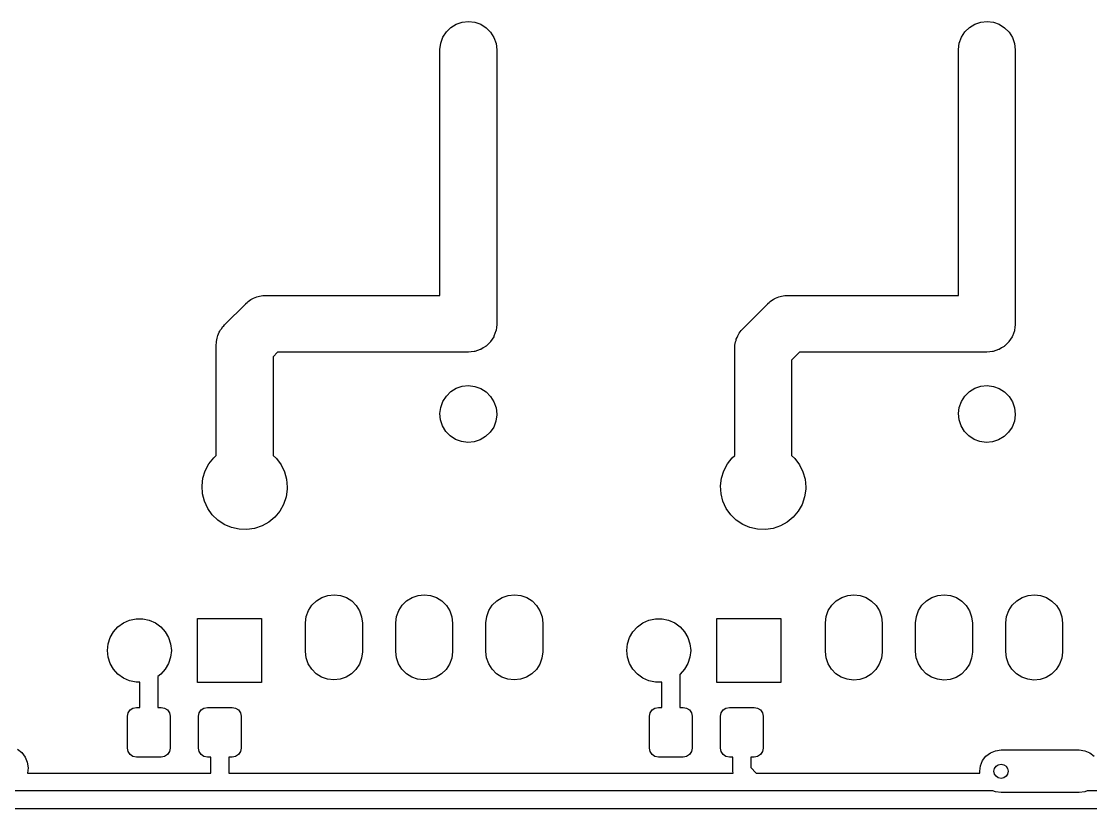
# Model space of a CAD drawing. Extents: x 10 to 287, y -200 to -10.
# Drawn here: x 94.41 to 124.52, y -85.45 to -63.3 of the extents above; entities that cross this region are included whole.
import ezdxf

# ---------------------------------------------------------------- set-up
doc = ezdxf.new("R2010")
doc.units = 0
doc.layers.add('BLACK', color=7, linetype='CONTINUOUS')

msp = doc.modelspace()

# ---------------------------------------------------------------- linework, layer by layer
at = {"layer": 'BLACK', "linetype": 'CONTINUOUS'}
for p, q in [((106.38, -63.5894), (106.507, -63.4646)), ((106.507, -63.4646), (106.659, -63.3711)), ((106.659, -63.3711), (106.828, -63.3137)), ((106.828, -63.3137), (107.006, -63.295)), ((107.006, -63.295), (107.183, -63.3161)), ((107.183, -63.3161), (107.351, -63.376)), ((107.351, -63.376), (107.501, -63.4715)), ((107.501, -63.4715), (107.627, -63.5981)), ((120.98, -63.5894), (121.107, -63.4646)), ((121.107, -63.4646), (121.259, -63.3711)), ((121.259, -63.3711), (121.428, -63.3137)), ((121.428, -63.3137), (121.606, -63.295)), ((121.606, -63.295), (121.783, -63.3161)), ((121.783, -63.3161), (121.951, -63.376)), ((121.951, -63.376), (122.101, -63.4715)), ((122.101, -63.4715), (122.227, -63.5981)), ((106.222, -63.9069), (106.283, -63.7393)), ((106.283, -63.7393), (106.38, -63.5894)), ((107.627, -63.5981), (107.721, -63.7493)), ((107.721, -63.7493), (107.78, -63.9178)), ((120.822, -63.9069), (120.883, -63.7393)), ((120.883, -63.7393), (120.98, -63.5894)), ((122.227, -63.5981), (122.321, -63.7493)), ((122.321, -63.7493), (122.38, -63.9178)), ((106.2, -64.0838), (106.222, -63.9069)), ((106.2, -64.095), (106.2, -64.0838)), ((106.2, -71.005), (106.2, -64.095)), ((107.78, -63.9178), (107.8, -64.095)), ((107.8, -64.095), (107.8, -71.805)), ((120.8, -64.0838), (120.822, -63.9069)), ((120.8, -64.095), (120.8, -64.0838)), ((120.8, -71.005), (120.8, -64.095)), ((122.38, -63.9178), (122.4, -64.095)), ((122.4, -64.095), (122.4, -71.805)), ((100.996, -71.0674), (101.04, -71.0468)), ((101.04, -71.0468), (101.079, -71.0382)), ((101.079, -71.0382), (101.118, -71.0249)), ((101.118, -71.0249), (101.166, -71.0194)), ((101.166, -71.0194), (101.214, -71.0091)), ((101.214, -71.0091), (101.255, -71.0095)), ((101.255, -71.0095), (101.295, -71.005)), ((101.295, -71.005), (106.2, -71.005)), ((115.696, -71.0675), (115.74, -71.0468)), ((115.74, -71.0468), (115.779, -71.0382)), ((115.779, -71.0382), (115.818, -71.0249)), ((115.818, -71.0249), (115.866, -71.0194)), ((115.866, -71.0194), (115.914, -71.0091)), ((115.914, -71.0091), (115.955, -71.0095)), ((115.955, -71.0095), (115.995, -71.005)), ((115.995, -71.005), (120.8, -71.005)), ((100.134, -71.8343), (100.729, -71.2393)), ((100.729, -71.2393), (100.737, -71.2315)), ((100.737, -71.2315), (100.769, -71.2066)), ((100.769, -71.2066), (100.798, -71.178)), ((100.798, -71.178), (100.84, -71.1521)), ((100.84, -71.1521), (100.878, -71.1222)), ((100.878, -71.1222), (100.915, -71.105)), ((100.915, -71.105), (100.949, -71.0835)), ((100.949, -71.0835), (100.996, -71.0674)), ((114.734, -71.9343), (115.429, -71.2393)), ((115.429, -71.2393), (115.437, -71.2315)), ((115.437, -71.2315), (115.469, -71.2066)), ((115.469, -71.2066), (115.498, -71.178)), ((115.498, -71.178), (115.54, -71.1521)), ((115.54, -71.1521), (115.578, -71.1222)), ((115.578, -71.1222), (115.615, -71.105)), ((115.615, -71.105), (115.649, -71.0835)), ((115.649, -71.0835), (115.696, -71.0675)), ((100.023, -71.9737), (100.054, -71.9355)), ((100.054, -71.9355), (100.08, -71.8944)), ((100.08, -71.8944), (100.109, -71.866)), ((100.109, -71.866), (100.134, -71.8343)), ((107.788, -71.9074), (107.779, -71.9877)), ((107.8, -71.8273), (107.788, -71.9074)), ((107.8, -71.805), (107.8, -71.8104)), ((107.8, -71.8104), (107.8, -71.8106)), ((107.8, -71.8106), (107.8, -71.8108)), ((107.8, -71.8108), (107.8, -71.8162)), ((107.8, -71.8162), (107.8, -71.8169)), ((107.8, -71.8169), (107.8, -71.8273)), ((114.709, -71.966), (114.734, -71.9343)), ((122.388, -71.9074), (122.379, -71.9877)), ((122.4, -71.8273), (122.388, -71.9074)), ((122.4, -71.805), (122.4, -71.8104)), ((122.4, -71.8104), (122.4, -71.8106)), ((122.4, -71.8106), (122.4, -71.8108)), ((122.4, -71.8108), (122.4, -71.8162)), ((122.4, -71.8162), (122.4, -71.8169)), ((122.4, -71.8169), (122.4, -71.8273)), ((99.9053, -72.308), (99.9163, -72.2604)), ((99.9163, -72.2604), (99.9224, -72.2119)), ((99.9224, -72.2119), (99.9363, -72.1738)), ((99.9363, -72.1738), (99.9454, -72.1343)), ((99.9454, -72.1343), (99.9667, -72.0902)), ((99.9667, -72.0902), (99.9834, -72.0443)), ((99.9834, -72.0443), (100.005, -72.0102)), ((100.005, -72.0102), (100.023, -71.9737)), ((107.667, -72.238), (107.623, -72.3063)), ((107.712, -72.1707), (107.667, -72.238)), ((107.714, -72.1654), (107.712, -72.1707)), ((107.717, -72.1607), (107.714, -72.1654)), ((107.718, -72.1581), (107.717, -72.1607)), ((107.719, -72.1557), (107.718, -72.1581)), ((107.746, -72.0795), (107.719, -72.1557)), ((107.775, -72.004), (107.746, -72.0795)), ((107.776, -71.9984), (107.775, -72.004)), ((107.778, -71.9931), (107.776, -71.9984)), ((107.779, -71.9877), (107.778, -71.9903)), ((107.778, -71.9903), (107.778, -71.9931)), ((114.536, -72.2738), (114.545, -72.2343)), ((114.545, -72.2343), (114.567, -72.1902)), ((114.567, -72.1902), (114.583, -72.1443)), ((114.583, -72.1443), (114.605, -72.1102)), ((114.605, -72.1102), (114.623, -72.0737)), ((114.623, -72.0737), (114.654, -72.0355)), ((114.654, -72.0355), (114.68, -71.9944)), ((114.68, -71.9944), (114.709, -71.966)), ((122.267, -72.238), (122.223, -72.3063)), ((122.312, -72.1707), (122.267, -72.238)), ((122.314, -72.1654), (122.312, -72.1707)), ((122.317, -72.1607), (122.314, -72.1654)), ((122.318, -72.1581), (122.317, -72.1607)), ((122.319, -72.1557), (122.318, -72.1581)), ((122.346, -72.0795), (122.319, -72.1557)), ((122.375, -72.004), (122.346, -72.0795)), ((122.376, -71.9984), (122.375, -72.004)), ((122.378, -71.9931), (122.376, -71.9984)), ((122.379, -71.9877), (122.378, -71.9903)), ((122.378, -71.9903), (122.378, -71.9931)), ((99.9, -72.4), (99.9001, -72.3888)), ((99.9, -75.5122), (99.9, -72.4)), ((99.9001, -72.3888), (99.9052, -72.3486)), ((99.9052, -72.3486), (99.9053, -72.308)), ((107.254, -72.5585), (107.177, -72.5851)), ((107.33, -72.5335), (107.254, -72.5585)), ((107.335, -72.5307), (107.33, -72.5335)), ((107.341, -72.5289), (107.335, -72.5307)), ((107.343, -72.5274), (107.341, -72.5289)), ((107.346, -72.5265), (107.343, -72.5274)), ((107.414, -72.4836), (107.346, -72.5265)), ((107.484, -72.4422), (107.414, -72.4836)), ((107.488, -72.4384), (107.484, -72.4422)), ((107.493, -72.4354), (107.488, -72.4384)), ((107.495, -72.4334), (107.493, -72.4354)), ((107.497, -72.432), (107.495, -72.4334)), ((107.554, -72.375), (107.497, -72.432)), ((107.613, -72.3192), (107.554, -72.375)), ((107.616, -72.3146), (107.613, -72.3192)), ((107.62, -72.3106), (107.616, -72.3146)), ((107.621, -72.3083), (107.62, -72.3106)), ((107.623, -72.3063), (107.621, -72.3083)), ((114.5, -72.4888), (114.505, -72.4486)), ((114.5, -72.5), (114.5, -72.4888)), ((114.5, -75.5122), (114.5, -72.5)), ((114.505, -72.4081), (114.516, -72.3604)), ((114.505, -72.4486), (114.505, -72.4081)), ((114.516, -72.3604), (114.522, -72.3119)), ((114.522, -72.3119), (114.536, -72.2738)), ((121.854, -72.5585), (121.777, -72.5851)), ((121.93, -72.5335), (121.854, -72.5585)), ((121.935, -72.5307), (121.93, -72.5335)), ((121.941, -72.5289), (121.935, -72.5307)), ((121.943, -72.5274), (121.941, -72.5289)), ((121.946, -72.5265), (121.943, -72.5274)), ((122.014, -72.4836), (121.946, -72.5265)), ((122.084, -72.4422), (122.014, -72.4836)), ((122.088, -72.4384), (122.084, -72.4422)), ((122.093, -72.4354), (122.088, -72.4384)), ((122.095, -72.4334), (122.093, -72.4354)), ((122.097, -72.432), (122.095, -72.4334)), ((122.154, -72.375), (122.097, -72.432)), ((122.213, -72.3192), (122.154, -72.375)), ((122.216, -72.3146), (122.213, -72.3192)), ((122.22, -72.3106), (122.216, -72.3146)), ((122.221, -72.3083), (122.22, -72.3106)), ((122.223, -72.3063), (122.221, -72.3083)), ((101.626, -72.605), (101.5, -72.7314)), ((101.5, -72.7314), (101.5, -75.5122)), ((107, -72.605), (101.626, -72.605)), ((107.08, -72.596), (107, -72.605)), ((107.161, -72.5887), (107.08, -72.596)), ((107.166, -72.5869), (107.161, -72.5887)), ((107.172, -72.5863), (107.166, -72.5869)), ((107.174, -72.5854), (107.172, -72.5863)), ((107.177, -72.5851), (107.174, -72.5854)), ((116.326, -72.605), (116.1, -72.8314)), ((116.1, -72.8314), (116.1, -75.5122)), ((121.6, -72.605), (116.326, -72.605)), ((121.68, -72.596), (121.6, -72.605)), ((121.761, -72.5887), (121.68, -72.596)), ((121.766, -72.5869), (121.761, -72.5887)), ((121.772, -72.5863), (121.766, -72.5869)), ((121.774, -72.5854), (121.772, -72.5863)), ((121.777, -72.5851), (121.774, -72.5854)), ((106.38, -73.8394), (106.507, -73.7146)), ((106.507, -73.7146), (106.659, -73.6211)), ((106.659, -73.6211), (106.828, -73.5637)), ((106.828, -73.5637), (107.006, -73.545)), ((107.006, -73.545), (107.183, -73.5661)), ((107.183, -73.5661), (107.351, -73.626)), ((107.351, -73.626), (107.501, -73.7215)), ((107.501, -73.7215), (107.627, -73.8481)), ((120.98, -73.8394), (121.107, -73.7146)), ((121.107, -73.7146), (121.259, -73.6211)), ((121.259, -73.6211), (121.428, -73.5637)), ((121.428, -73.5637), (121.606, -73.545)), ((121.606, -73.545), (121.783, -73.5661)), ((121.783, -73.5661), (121.951, -73.626)), ((121.951, -73.626), (122.101, -73.7215)), ((122.101, -73.7215), (122.227, -73.8481)), ((106.222, -74.1569), (106.283, -73.9893)), ((106.283, -73.9893), (106.38, -73.8394)), ((107.627, -73.8481), (107.721, -73.9993)), ((107.721, -73.9993), (107.78, -74.1678)), ((120.822, -74.1569), (120.883, -73.9893)), ((120.883, -73.9893), (120.98, -73.8394)), ((122.227, -73.8481), (122.321, -73.9993)), ((122.321, -73.9993), (122.38, -74.1678)), ((106.2, -74.3338), (106.222, -74.1569)), ((106.217, -74.5113), (106.2, -74.3338)), ((107.8, -74.3673), (107.775, -74.544)), ((107.78, -74.1678), (107.8, -74.345)), ((107.8, -74.345), (107.8, -74.3673)), ((120.8, -74.3338), (120.822, -74.1569)), ((120.817, -74.5113), (120.8, -74.3338)), ((122.4, -74.3673), (122.375, -74.544)), ((122.38, -74.1678), (122.4, -74.345)), ((122.4, -74.345), (122.4, -74.3673)), ((106.274, -74.6806), (106.217, -74.5113)), ((107.775, -74.544), (107.712, -74.7107)), ((120.874, -74.6806), (120.817, -74.5113)), ((122.375, -74.544), (122.312, -74.7107)), ((106.366, -74.8331), (106.274, -74.6806)), ((106.49, -74.9614), (106.366, -74.8331)), ((106.639, -75.0591), (106.49, -74.9614)), ((107.613, -74.8592), (107.484, -74.9822)), ((107.712, -74.7107), (107.613, -74.8592)), ((120.966, -74.8331), (120.874, -74.6806)), ((121.09, -74.9614), (120.966, -74.8331)), ((121.239, -75.0591), (121.09, -74.9614)), ((122.213, -74.8592), (122.084, -74.9822)), ((122.312, -74.7107), (122.213, -74.8592)), ((106.806, -75.1212), (106.639, -75.0591)), ((106.983, -75.1448), (106.806, -75.1212)), ((107.161, -75.1287), (106.983, -75.1448)), ((107.33, -75.0735), (107.161, -75.1287)), ((107.484, -74.9822), (107.33, -75.0735)), ((121.406, -75.1212), (121.239, -75.0591)), ((121.583, -75.1448), (121.406, -75.1212)), ((121.761, -75.1287), (121.583, -75.1448)), ((121.93, -75.0735), (121.761, -75.1287)), ((122.084, -74.9822), (121.93, -75.0735)), ((99.6936, -75.7464), (99.8296, -75.574)), ((99.8296, -75.574), (99.9, -75.5122)), ((101.5, -75.5122), (101.592, -75.597)), ((114.294, -75.7464), (114.43, -75.574)), ((114.43, -75.574), (114.5, -75.5122)), ((116.1, -75.5122), (116.192, -75.597)), ((99.5913, -75.9408), (99.6936, -75.7464)), ((101.592, -75.597), (101.723, -75.773)), ((101.723, -75.773), (101.82, -75.97)), ((114.191, -75.9408), (114.294, -75.7464)), ((116.192, -75.597), (116.323, -75.773)), ((116.323, -75.773), (116.42, -75.97)), ((99.5004, -76.3686), (99.5262, -76.1505)), ((99.5262, -76.1505), (99.5913, -75.9408)), ((101.82, -75.97), (101.88, -76.1813)), ((114.1, -76.3686), (114.126, -76.1505)), ((114.126, -76.1505), (114.191, -75.9408)), ((116.42, -75.97), (116.48, -76.1813)), ((99.5148, -76.5877), (99.5004, -76.3686)), ((101.898, -76.4628), (101.867, -76.6801)), ((101.88, -76.1813), (101.9, -76.4)), ((101.9, -76.4), (101.898, -76.4628)), ((114.115, -76.5877), (114.1, -76.3686)), ((116.498, -76.4628), (116.467, -76.6801)), ((116.48, -76.1813), (116.5, -76.4)), ((116.5, -76.4), (116.498, -76.4628)), ((99.5688, -76.8006), (99.5148, -76.5877)), ((101.867, -76.6801), (101.796, -76.8881)), ((114.169, -76.8006), (114.115, -76.5877)), ((116.467, -76.6801), (116.396, -76.8881)), ((99.6608, -77), (99.5688, -76.8006)), ((99.7875, -77.1793), (99.6608, -77)), ((101.689, -77.0797), (101.549, -77.2485)), ((101.796, -76.8881), (101.689, -77.0797)), ((114.261, -77), (114.169, -76.8006)), ((114.388, -77.1793), (114.261, -77)), ((116.289, -77.0797), (116.149, -77.2485)), ((116.396, -76.8881), (116.289, -77.0797)), ((99.9448, -77.3326), (99.7875, -77.1793)), ((100.127, -77.4546), (99.9448, -77.3326)), ((101.549, -77.2485), (101.38, -77.389)), ((114.545, -77.3326), (114.388, -77.1793)), ((114.727, -77.4546), (114.545, -77.3326)), ((116.149, -77.2485), (115.98, -77.389)), ((100.329, -77.5413), (100.127, -77.4546)), ((100.543, -77.5897), (100.329, -77.5413)), ((100.763, -77.5984), (100.543, -77.5897)), ((100.98, -77.5668), (100.763, -77.5984)), ((101.188, -77.4963), (100.98, -77.5668)), ((101.38, -77.389), (101.188, -77.4963)), ((114.929, -77.5413), (114.727, -77.4546)), ((115.143, -77.5897), (114.929, -77.5413)), ((115.363, -77.5984), (115.143, -77.5897)), ((115.58, -77.5668), (115.363, -77.5984)), ((115.788, -77.4963), (115.58, -77.5668)), ((115.98, -77.389), (115.788, -77.4963)), ((102.873, -79.5059), (103.042, -79.4485)), ((103.042, -79.4485), (103.219, -79.4298)), ((103.219, -79.4298), (103.397, -79.4509)), ((103.397, -79.4509), (103.565, -79.5108)), ((105.413, -79.5059), (105.582, -79.4485)), ((105.582, -79.4485), (105.759, -79.4298)), ((105.759, -79.4298), (105.937, -79.4509)), ((105.937, -79.4509), (106.105, -79.5108)), ((107.953, -79.5059), (108.122, -79.4485)), ((108.122, -79.4485), (108.299, -79.4298)), ((108.299, -79.4298), (108.477, -79.4509)), ((108.477, -79.4509), (108.645, -79.5108)), ((117.512, -79.5081), (117.681, -79.4506)), ((117.681, -79.4506), (117.858, -79.4319)), ((117.858, -79.4319), (118.035, -79.4531)), ((118.035, -79.4531), (118.203, -79.5129)), ((120.052, -79.5081), (120.221, -79.4506)), ((120.221, -79.4506), (120.398, -79.4319)), ((120.398, -79.4319), (120.575, -79.4531)), ((120.575, -79.4531), (120.743, -79.5129)), ((122.592, -79.5081), (122.761, -79.4506)), ((122.761, -79.4506), (122.938, -79.4319)), ((122.938, -79.4319), (123.115, -79.4531)), ((123.115, -79.4531), (123.283, -79.5129)), ((102.497, -79.8741), (102.594, -79.7242)), ((102.594, -79.7242), (102.721, -79.5994)), ((102.721, -79.5994), (102.873, -79.5059)), ((103.565, -79.5108), (103.715, -79.6063)), ((103.715, -79.6063), (103.841, -79.7329)), ((103.841, -79.7329), (103.935, -79.8841)), ((105.037, -79.8741), (105.134, -79.7242)), ((105.134, -79.7242), (105.261, -79.5994)), ((105.261, -79.5994), (105.413, -79.5059)), ((106.105, -79.5108), (106.255, -79.6063)), ((106.255, -79.6063), (106.381, -79.7329)), ((106.381, -79.7329), (106.475, -79.8841)), ((107.577, -79.8741), (107.674, -79.7242)), ((107.674, -79.7242), (107.801, -79.5994)), ((107.801, -79.5994), (107.953, -79.5059)), ((108.645, -79.5108), (108.795, -79.6063)), ((108.795, -79.6063), (108.921, -79.7329)), ((108.921, -79.7329), (109.015, -79.8841)), ((117.136, -79.8762), (117.232, -79.7263)), ((117.232, -79.7263), (117.36, -79.6015)), ((117.36, -79.6015), (117.512, -79.5081)), ((118.203, -79.5129), (118.354, -79.6085)), ((118.354, -79.6085), (118.479, -79.735)), ((118.479, -79.735), (118.574, -79.8863)), ((119.676, -79.8762), (119.772, -79.7263)), ((119.772, -79.7263), (119.9, -79.6015)), ((119.9, -79.6015), (120.052, -79.5081)), ((120.743, -79.5129), (120.894, -79.6085)), ((120.894, -79.6085), (121.019, -79.735)), ((121.019, -79.735), (121.114, -79.8863)), ((122.216, -79.8762), (122.312, -79.7263)), ((122.312, -79.7263), (122.44, -79.6015)), ((122.44, -79.6015), (122.592, -79.5081)), ((123.283, -79.5129), (123.434, -79.6085)), ((123.434, -79.6085), (123.559, -79.735)), ((123.559, -79.735), (123.654, -79.8863)), ((102.414, -80.2186), (102.436, -80.0417)), ((102.436, -80.0417), (102.497, -79.8741)), ((103.935, -79.8841), (103.994, -80.0526)), ((103.994, -80.0526), (104.014, -80.2298)), ((104.954, -80.2186), (104.976, -80.0417)), ((104.976, -80.0417), (105.037, -79.8741)), ((106.475, -79.8841), (106.534, -80.0526)), ((106.534, -80.0526), (106.554, -80.2298)), ((107.494, -80.2186), (107.516, -80.0417)), ((107.516, -80.0417), (107.577, -79.8741)), ((109.015, -79.8841), (109.074, -80.0526)), ((109.074, -80.0526), (109.094, -80.2298)), ((117.052, -80.2208), (117.075, -80.0438)), ((117.075, -80.0438), (117.136, -79.8762)), ((118.574, -79.8863), (118.632, -80.0547)), ((118.632, -80.0547), (118.652, -80.2319)), ((119.592, -80.2208), (119.615, -80.0438)), ((119.615, -80.0438), (119.676, -79.8762)), ((121.114, -79.8863), (121.172, -80.0547)), ((121.172, -80.0547), (121.192, -80.2319)), ((122.132, -80.2208), (122.155, -80.0438)), ((122.155, -80.0438), (122.216, -79.8762)), ((123.654, -79.8863), (123.712, -80.0547)), ((123.712, -80.0547), (123.732, -80.2319)), ((97.0069, -80.471), (97.1328, -80.3312)), ((97.1328, -80.3312), (97.285, -80.2206)), ((97.285, -80.2206), (97.4569, -80.144)), ((97.4569, -80.144), (97.6409, -80.1049)), ((97.6409, -80.1049), (97.8291, -80.1049)), ((97.8291, -80.1049), (98.0131, -80.144)), ((98.0131, -80.144), (98.185, -80.2206)), ((98.185, -80.2206), (98.3372, -80.3312)), ((98.3372, -80.3312), (98.4631, -80.471)), ((99.375, -81.9), (99.375, -80.1)), ((99.375, -80.1), (101.175, -80.1)), ((101.175, -80.1), (101.175, -81.9)), ((102.414, -80.2298), (102.414, -80.2186)), ((102.414, -81.0298), (102.414, -80.2298)), ((104.014, -80.2298), (104.014, -81.0298)), ((104.954, -80.2298), (104.954, -80.2186)), ((104.954, -81.0298), (104.954, -80.2298)), ((106.554, -80.2298), (106.554, -81.0298)), ((107.494, -80.2298), (107.494, -80.2186)), ((107.494, -81.0298), (107.494, -80.2298)), ((109.094, -80.2298), (109.094, -81.0298)), ((111.632, -80.471), (111.758, -80.3312)), ((111.758, -80.3312), (111.91, -80.2206)), ((111.91, -80.2206), (112.082, -80.144)), ((112.082, -80.144), (112.266, -80.1049)), ((112.266, -80.1049), (112.454, -80.1049)), ((112.454, -80.1049), (112.638, -80.144)), ((112.638, -80.144), (112.81, -80.2206)), ((112.81, -80.2206), (112.962, -80.3312)), ((112.962, -80.3312), (113.088, -80.471)), ((114, -81.9), (114, -80.1)), ((114, -80.1), (115.8, -80.1)), ((115.8, -80.1), (115.8, -81.9)), ((117.052, -80.2319), (117.052, -80.2208)), ((117.052, -81.0319), (117.052, -80.2319)), ((118.652, -80.2319), (118.652, -81.0319)), ((119.592, -80.2319), (119.592, -80.2208)), ((119.592, -81.0319), (119.592, -80.2319)), ((121.192, -80.2319), (121.192, -81.0319)), ((122.132, -80.2319), (122.132, -80.2208)), ((122.132, -81.0319), (122.132, -80.2319)), ((123.732, -80.2319), (123.732, -81.0319)), ((96.8547, -80.8129), (96.9128, -80.6339)), ((96.9128, -80.6339), (97.0069, -80.471)), ((98.4631, -80.471), (98.5572, -80.6339)), ((98.5572, -80.6339), (98.6153, -80.8129)), ((111.48, -80.8129), (111.538, -80.6339)), ((111.538, -80.6339), (111.632, -80.471)), ((113.088, -80.471), (113.182, -80.6339)), ((113.182, -80.6339), (113.24, -80.8129)), ((96.835, -81), (96.8547, -80.8129)), ((98.6153, -80.8129), (98.635, -81)), ((111.46, -81), (111.48, -80.8129)), ((113.24, -80.8129), (113.26, -81)), ((96.8547, -81.1871), (96.835, -81)), ((96.9128, -81.3661), (96.8547, -81.1871)), ((98.6153, -81.1871), (98.5572, -81.3661)), ((98.635, -81), (98.6153, -81.1871)), ((102.434, -81.207), (102.414, -81.0298)), ((102.492, -81.3755), (102.434, -81.207)), ((103.991, -81.2179), (103.93, -81.3855)), ((104.014, -81.041), (103.991, -81.2179)), ((104.014, -81.0298), (104.014, -81.041)), ((104.974, -81.207), (104.954, -81.0298)), ((105.032, -81.3755), (104.974, -81.207)), ((106.531, -81.2179), (106.47, -81.3855)), ((106.554, -81.041), (106.531, -81.2179)), ((106.554, -81.0298), (106.554, -81.041)), ((107.514, -81.207), (107.494, -81.0298)), ((107.572, -81.3755), (107.514, -81.207)), ((109.071, -81.2179), (109.01, -81.3855)), ((109.094, -81.041), (109.071, -81.2179)), ((109.094, -81.0298), (109.094, -81.041)), ((111.48, -81.1871), (111.46, -81)), ((111.538, -81.3661), (111.48, -81.1871)), ((113.24, -81.1871), (113.182, -81.3661)), ((113.26, -81), (113.24, -81.1871)), ((117.072, -81.2092), (117.052, -81.0319)), ((117.131, -81.3776), (117.072, -81.2092)), ((118.63, -81.22), (118.569, -81.3876)), ((118.652, -81.0431), (118.63, -81.22)), ((118.652, -81.0319), (118.652, -81.0431)), ((119.612, -81.2092), (119.592, -81.0319)), ((119.671, -81.3776), (119.612, -81.2092)), ((121.17, -81.22), (121.109, -81.3876)), ((121.192, -81.0431), (121.17, -81.22)), ((121.192, -81.0319), (121.192, -81.0431)), ((122.152, -81.2092), (122.132, -81.0319)), ((122.211, -81.3776), (122.152, -81.2092)), ((123.71, -81.22), (123.649, -81.3876)), ((123.732, -81.0431), (123.71, -81.22)), ((123.732, -81.0319), (123.732, -81.0431)), ((97.0069, -81.529), (96.9128, -81.3661)), ((97.1328, -81.6688), (97.0069, -81.529)), ((98.4631, -81.529), (98.3372, -81.6688)), ((98.5572, -81.3661), (98.4631, -81.529)), ((102.587, -81.5267), (102.492, -81.3755)), ((102.713, -81.6533), (102.587, -81.5267)), ((103.834, -81.5354), (103.706, -81.6602)), ((103.93, -81.3855), (103.834, -81.5354)), ((105.127, -81.5267), (105.032, -81.3755)), ((105.253, -81.6533), (105.127, -81.5267)), ((106.374, -81.5354), (106.246, -81.6602)), ((106.47, -81.3855), (106.374, -81.5354)), ((107.667, -81.5267), (107.572, -81.3755)), ((107.793, -81.6533), (107.667, -81.5267)), ((108.914, -81.5354), (108.786, -81.6602)), ((109.01, -81.3855), (108.914, -81.5354)), ((111.632, -81.529), (111.538, -81.3661)), ((111.758, -81.6688), (111.632, -81.529)), ((113.088, -81.529), (112.962, -81.6688)), ((113.182, -81.3661), (113.088, -81.529)), ((117.225, -81.5288), (117.131, -81.3776)), ((117.351, -81.6554), (117.225, -81.5288)), ((118.472, -81.5375), (118.345, -81.6623)), ((118.569, -81.3876), (118.472, -81.5375)), ((119.765, -81.5288), (119.671, -81.3776)), ((119.891, -81.6554), (119.765, -81.5288)), ((121.012, -81.5375), (120.885, -81.6623)), ((121.109, -81.3876), (121.012, -81.5375)), ((122.305, -81.5288), (122.211, -81.3776)), ((122.431, -81.6554), (122.305, -81.5288)), ((123.552, -81.5375), (123.425, -81.6623)), ((123.649, -81.3876), (123.552, -81.5375)), ((97.285, -81.7794), (97.1328, -81.6688)), ((97.4569, -81.856), (97.285, -81.7794)), ((97.6409, -81.8951), (97.4569, -81.856)), ((97.75, -81.8951), (97.6409, -81.8951)), ((97.75, -82.6), (97.75, -81.8951)), ((98.3372, -81.6688), (98.25, -81.7322)), ((98.25, -81.7322), (98.25, -82.6)), ((102.863, -81.7488), (102.713, -81.6533)), ((103.031, -81.8087), (102.863, -81.7488)), ((103.208, -81.8298), (103.031, -81.8087)), ((103.386, -81.8111), (103.208, -81.8298)), ((103.554, -81.7537), (103.386, -81.8111)), ((103.706, -81.6602), (103.554, -81.7537)), ((105.403, -81.7488), (105.253, -81.6533)), ((105.571, -81.8087), (105.403, -81.7488)), ((105.748, -81.8298), (105.571, -81.8087)), ((105.926, -81.8111), (105.748, -81.8298)), ((106.094, -81.7537), (105.926, -81.8111)), ((106.246, -81.6602), (106.094, -81.7537)), ((107.943, -81.7488), (107.793, -81.6533)), ((108.111, -81.8087), (107.943, -81.7488)), ((108.288, -81.8298), (108.111, -81.8087)), ((108.466, -81.8111), (108.288, -81.8298)), ((108.634, -81.7537), (108.466, -81.8111)), ((108.786, -81.6602), (108.634, -81.7537)), ((111.91, -81.7794), (111.758, -81.6688)), ((112.082, -81.856), (111.91, -81.7794)), ((112.266, -81.8951), (112.082, -81.856)), ((112.45, -81.8951), (112.266, -81.8951)), ((112.45, -82.6), (112.45, -81.8951)), ((112.962, -81.6688), (112.95, -81.6777)), ((112.95, -81.6777), (112.95, -82.6)), ((117.502, -81.751), (117.351, -81.6554)), ((117.67, -81.8108), (117.502, -81.751)), ((117.847, -81.8319), (117.67, -81.8108)), ((118.024, -81.8133), (117.847, -81.8319)), ((118.193, -81.7558), (118.024, -81.8133)), ((118.345, -81.6623), (118.193, -81.7558)), ((120.042, -81.751), (119.891, -81.6554)), ((120.21, -81.8108), (120.042, -81.751)), ((120.387, -81.8319), (120.21, -81.8108)), ((120.564, -81.8133), (120.387, -81.8319)), ((120.733, -81.7558), (120.564, -81.8133)), ((120.885, -81.6623), (120.733, -81.7558)), ((122.582, -81.751), (122.431, -81.6554)), ((122.75, -81.8108), (122.582, -81.751)), ((122.927, -81.8319), (122.75, -81.8108)), ((123.104, -81.8133), (122.927, -81.8319)), ((123.273, -81.7558), (123.104, -81.8133)), ((123.425, -81.6623), (123.273, -81.7558)), ((101.175, -81.9), (99.375, -81.9)), ((115.8, -81.9), (114, -81.9)), ((97.4, -82.85), (97.419, -82.7543)), ((97.419, -82.7543), (97.4732, -82.6732)), ((97.4732, -82.6732), (97.5543, -82.619)), ((97.5543, -82.619), (97.65, -82.6)), ((97.65, -82.6), (97.75, -82.6)), ((98.25, -82.6), (98.35, -82.6)), ((98.35, -82.6), (98.4457, -82.619)), ((98.4457, -82.619), (98.5268, -82.6732)), ((98.5268, -82.6732), (98.581, -82.7543)), ((98.581, -82.7543), (98.6, -82.85)), ((99.4, -82.85), (99.419, -82.7543)), ((99.419, -82.7543), (99.4732, -82.6732)), ((99.4732, -82.6732), (99.5543, -82.619)), ((99.5543, -82.619), (99.65, -82.6)), ((99.65, -82.6), (100.35, -82.6)), ((100.35, -82.6), (100.446, -82.619)), ((100.446, -82.619), (100.527, -82.6732)), ((100.527, -82.6732), (100.581, -82.7543)), ((100.581, -82.7543), (100.6, -82.85)), ((112.1, -82.85), (112.119, -82.7543)), ((112.119, -82.7543), (112.173, -82.6732)), ((112.173, -82.6732), (112.254, -82.619)), ((112.254, -82.619), (112.35, -82.6)), ((112.35, -82.6), (112.45, -82.6)), ((112.95, -82.6), (113.05, -82.6)), ((113.05, -82.6), (113.146, -82.619)), ((113.146, -82.619), (113.227, -82.6732)), ((113.227, -82.6732), (113.281, -82.7543)), ((113.281, -82.7543), (113.3, -82.85)), ((114.1, -82.85), (114.119, -82.7543)), ((114.119, -82.7543), (114.173, -82.6732)), ((114.173, -82.6732), (114.254, -82.619)), ((114.254, -82.619), (114.35, -82.6)), ((114.35, -82.6), (115.05, -82.6)), ((115.05, -82.6), (115.146, -82.619)), ((115.146, -82.619), (115.227, -82.6732)), ((115.227, -82.6732), (115.281, -82.7543)), ((115.281, -82.7543), (115.3, -82.85)), ((97.4, -83.75), (97.4, -82.85)), ((98.6, -82.85), (98.6, -83.75)), ((99.4, -83.75), (99.4, -82.85)), ((100.6, -82.85), (100.6, -83.75)), ((112.1, -83.75), (112.1, -82.85)), ((113.3, -82.85), (113.3, -83.75)), ((114.1, -83.75), (114.1, -82.85)), ((115.3, -82.85), (115.3, -83.75)), ((94.3, -83.7804), (94.4243, -83.8757)), ((94.4243, -83.8757), (94.5196, -84)), ((94.5196, -84), (94.5796, -84.1447)), ((97.419, -83.8457), (97.4, -83.75)), ((97.4732, -83.9268), (97.419, -83.8457)), ((97.5543, -83.981), (97.4732, -83.9268)), ((97.65, -84), (97.5543, -83.981)), ((98.35, -84), (97.65, -84)), ((98.4457, -83.981), (98.35, -84)), ((98.5268, -83.9268), (98.4457, -83.981)), ((98.581, -83.8457), (98.5268, -83.9268)), ((98.6, -83.75), (98.581, -83.8457)), ((99.419, -83.8457), (99.4, -83.75)), ((99.4732, -83.9268), (99.419, -83.8457)), ((99.5543, -83.981), (99.4732, -83.9268)), ((99.65, -84), (99.5543, -83.981)), ((99.75, -84), (99.65, -84)), ((99.75, -84.45), (99.75, -84)), ((100.35, -84), (100.25, -84)), ((100.25, -84), (100.25, -84.45)), ((100.446, -83.981), (100.35, -84)), ((100.527, -83.9268), (100.446, -83.981)), ((100.581, -83.8457), (100.527, -83.9268)), ((100.6, -83.75), (100.581, -83.8457)), ((112.119, -83.8457), (112.1, -83.75)), ((112.173, -83.9268), (112.119, -83.8457)), ((112.254, -83.981), (112.173, -83.9268)), ((112.35, -84), (112.254, -83.981)), ((113.05, -84), (112.35, -84)), ((113.146, -83.981), (113.05, -84)), ((113.227, -83.9268), (113.146, -83.981)), ((113.281, -83.8457), (113.227, -83.9268)), ((113.3, -83.75), (113.281, -83.8457)), ((114.119, -83.8457), (114.1, -83.75)), ((114.173, -83.9268), (114.119, -83.8457)), ((114.254, -83.981), (114.173, -83.9268)), ((114.35, -84), (114.254, -83.981)), ((114.45, -84), (114.35, -84)), ((114.45, -84.4), (114.45, -84)), ((115.05, -84), (114.95, -84)), ((114.95, -84), (114.95, -84.2964)), ((115.146, -83.981), (115.05, -84)), ((115.227, -83.9268), (115.146, -83.981)), ((115.281, -83.8457), (115.227, -83.9268)), ((115.3, -83.75), (115.281, -83.8457)), ((121.48, -84.1), (121.576, -83.9757)), ((121.576, -83.9757), (121.7, -83.8804)), ((121.7, -83.8804), (121.845, -83.8204)), ((121.845, -83.8204), (122, -83.8)), ((122, -83.8), (124.2, -83.8)), ((124.2, -83.8), (124.355, -83.8204)), ((124.355, -83.8204), (124.5, -83.8804)), ((124.5, -83.8804), (124.624, -83.9757)), ((94.5796, -84.1447), (94.6, -84.3)), ((94.6, -84.3), (94.5803, -84.45)), ((114.95, -84.2964), (115.104, -84.45)), ((121.4, -84.4), (121.42, -84.2447)), ((121.42, -84.2447), (121.48, -84.1)), ((94.5803, -84.45), (99.75, -84.45)), ((100.25, -84.45), (114.46, -84.45)), ((114.46, -84.45), (114.45, -84.4)), ((115.104, -84.45), (121.407, -84.45)), ((121.407, -84.45), (121.4, -84.4)), ((100.1, -84.95), (70.3, -84.95)), ((121.773, -84.95), (100.1, -84.95)), ((100.1, -84.95), (100.1, -84.95)), ((100.1, -84.95), (100.1, -84.95)), ((121.845, -84.9796), (121.773, -84.95)), ((122, -85), (121.845, -84.9796)), ((124.2, -85), (122, -85)), ((124.355, -84.9796), (124.2, -85)), ((124.427, -84.95), (124.355, -84.9796)), ((129.6, -84.95), (124.427, -84.95)), ((57.1, -85.45), (189.2, -85.45))]:
    msp.add_line(p, q, dxfattribs=at)
at = {"layer": 'BLACK'}
msp.add_circle((122, -84.4), 0.2, dxfattribs=at)

doc.saveas('drawing.dxf')
